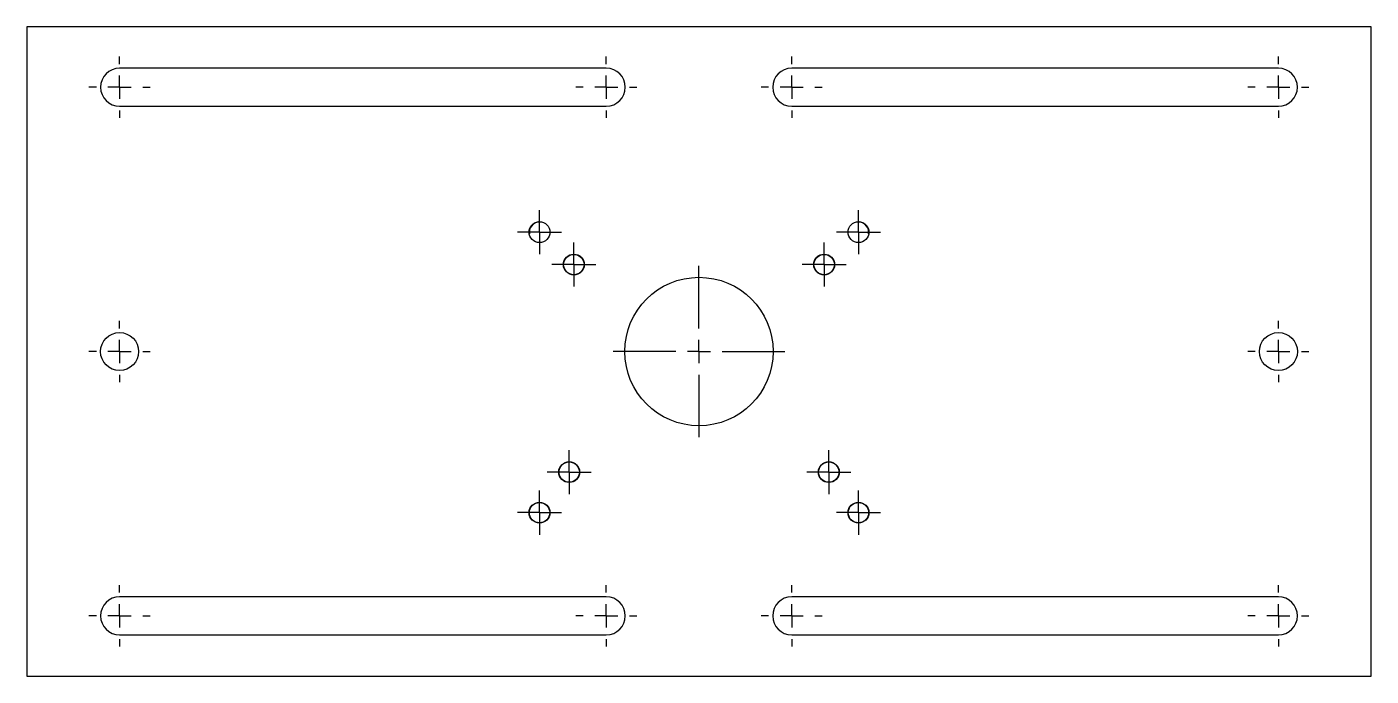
# Paper-space layout 'SW_Model_1' of a CAD drawing. Header units: millimetres. Extents: x 3 to 293, y 22 to 162.
import ezdxf

# ---------------------------------------------------------------- set-up
doc = ezdxf.new("R2010")
doc.units = ezdxf.units.MM
doc.layers.add('SLD-0', color=179, linetype='Continuous')

# ---------------------------------------------------------------- blocks, each defined once
blk = doc.blocks.new('SW_CENTERMARKSYMBOL_0')
at = {"layer": 'SLD-0', "color": 0}
for p, q in [((0, 5), (0, 18.5)), ((-5, 0), (-18.5, 0)), ((0, 0), (-2.5, 0)), ((0, 0), (0, 2.5)), ((0, 0), (0, -2.5)), ((0, 0), (2.5, 0)), ((5, 0), (18.5, 0)), ((0, -5), (0, -18.5))]:
    blk.add_line(p, q, dxfattribs=at)
blk = doc.blocks.new('SW_CENTERMARKSYMBOL_1')
at = {"layer": 'SLD-0', "color": 0}
for p, q in [((0, 2.5), (0, 4.75)), ((-2.5, 0), (-4.75, 0)), ((0, 0), (-2.5, 0)), ((0, 0), (0, 2.5)), ((0, 0), (0, -2.5)), ((0, 0), (2.5, 0)), ((2.5, 0), (4.75, 0)), ((0, -2.5), (0, -4.75))]:
    blk.add_line(p, q, dxfattribs=at)
blk = doc.blocks.new('SW_CENTERMARKSYMBOL_2')
at = {"layer": 'SLD-0', "color": 0}
for p, q in [((0, 2.5), (0, 4.75)), ((-2.5, 0), (-4.75, 0)), ((0, 0), (-2.5, 0)), ((0, 0), (0, 2.5)), ((0, 0), (0, -2.5)), ((0, 0), (2.5, 0)), ((2.5, 0), (4.75, 0)), ((0, -2.5), (0, -4.75))]:
    blk.add_line(p, q, dxfattribs=at)
blk = doc.blocks.new('SW_CENTERMARKSYMBOL_3')
at = {"layer": 'SLD-0', "color": 0}
for p, q in [((0, 2.5), (0, 4.75)), ((-2.5, 0), (-4.75, 0)), ((0, 0), (-2.5, 0)), ((0, 0), (0, 2.5)), ((0, 0), (0, -2.5)), ((0, 0), (2.5, 0)), ((2.5, 0), (4.75, 0)), ((0, -2.5), (0, -4.75))]:
    blk.add_line(p, q, dxfattribs=at)
blk = doc.blocks.new('SW_CENTERMARKSYMBOL_4')
at = {"layer": 'SLD-0', "color": 0}
for p, q in [((0, 2.5), (0, 4.75)), ((-2.5, 0), (-4.75, 0)), ((0, 0), (-2.5, 0)), ((0, 0), (0, 2.5)), ((0, 0), (0, -2.5)), ((0, 0), (2.5, 0)), ((2.5, 0), (4.75, 0)), ((0, -2.5), (0, -4.75))]:
    blk.add_line(p, q, dxfattribs=at)
blk = doc.blocks.new('SW_CENTERMARKSYMBOL_5')
at = {"layer": 'SLD-0', "color": 0}
for p, q in [((0, 5), (0, 6.6)), ((-5, 0), (-6.6, 0)), ((0, 0), (-2.5, 0)), ((0, 0), (0, 2.5)), ((0, 0), (0, -2.5)), ((0, 0), (2.5, 0)), ((5, 0), (6.6, 0)), ((0, -5), (0, -6.6))]:
    blk.add_line(p, q, dxfattribs=at)
blk = doc.blocks.new('SW_CENTERMARKSYMBOL_6')
at = {"layer": 'SLD-0', "color": 0}
for p, q in [((0, 5), (0, 6.6)), ((-5, 0), (-6.6, 0)), ((0, 0), (-2.5, 0)), ((0, 0), (0, 2.5)), ((0, 0), (0, -2.5)), ((0, 0), (2.5, 0)), ((5, 0), (6.6, 0)), ((0, -5), (0, -6.6))]:
    blk.add_line(p, q, dxfattribs=at)
blk = doc.blocks.new('SW_CENTERMARKSYMBOL_7')
at = {"layer": 'SLD-0', "color": 0}
for p, q in [((0, 5), (0, 6.6)), ((-5, 0), (-6.6, 0)), ((0, 0), (-2.5, 0)), ((0, 0), (0, 2.5)), ((0, 0), (0, -2.5)), ((0, 0), (2.5, 0)), ((5, 0), (6.6, 0)), ((0, -5), (0, -6.6))]:
    blk.add_line(p, q, dxfattribs=at)
blk = doc.blocks.new('SW_CENTERMARKSYMBOL_8')
at = {"layer": 'SLD-0', "color": 0}
for p, q in [((0, 5), (0, 6.6)), ((-5, 0), (-6.6, 0)), ((0, 0), (-2.5, 0)), ((0, 0), (0, 2.5)), ((0, 0), (0, -2.5)), ((0, 0), (2.5, 0)), ((5, 0), (6.6, 0)), ((0, -5), (0, -6.6))]:
    blk.add_line(p, q, dxfattribs=at)
blk = doc.blocks.new('SW_CENTERMARKSYMBOL_9')
at = {"layer": 'SLD-0', "color": 0}
for p, q in [((0, 5), (0, 6.6)), ((-5, 0), (-6.6, 0)), ((0, 0), (-2.5, 0)), ((0, 0), (0, 2.5)), ((0, 0), (0, -2.5)), ((0, 0), (2.5, 0)), ((5, 0), (6.6, 0)), ((0, -5), (0, -6.6))]:
    blk.add_line(p, q, dxfattribs=at)
blk = doc.blocks.new('SW_CENTERMARKSYMBOL_10')
at = {"layer": 'SLD-0', "color": 0}
for p, q in [((0, 2.5), (0, 4.75)), ((-2.5, 0), (-4.75, 0)), ((0, 0), (-2.5, 0)), ((0, 0), (0, 2.5)), ((0, 0), (0, -2.5)), ((0, 0), (2.5, 0)), ((2.5, 0), (4.75, 0)), ((0, -2.5), (0, -4.75))]:
    blk.add_line(p, q, dxfattribs=at)
blk = doc.blocks.new('SW_CENTERMARKSYMBOL_11')
at = {"layer": 'SLD-0', "color": 0}
for p, q in [((0, 2.5), (0, 4.75)), ((-2.5, 0), (-4.75, 0)), ((0, 0), (-2.5, 0)), ((0, 0), (0, 2.5)), ((0, 0), (0, -2.5)), ((0, 0), (2.5, 0)), ((2.5, 0), (4.75, 0)), ((0, -2.5), (0, -4.75))]:
    blk.add_line(p, q, dxfattribs=at)
blk = doc.blocks.new('SW_CENTERMARKSYMBOL_12')
at = {"layer": 'SLD-0', "color": 0}
for p, q in [((0, 2.5), (0, 4.75)), ((-2.5, 0), (-4.75, 0)), ((0, 0), (-2.5, 0)), ((0, 0), (0, 2.5)), ((0, 0), (0, -2.5)), ((0, 0), (2.5, 0)), ((2.5, 0), (4.75, 0)), ((0, -2.5), (0, -4.75))]:
    blk.add_line(p, q, dxfattribs=at)
blk = doc.blocks.new('SW_CENTERMARKSYMBOL_13')
at = {"layer": 'SLD-0', "color": 0}
for p, q in [((0, 2.5), (0, 4.75)), ((-2.5, 0), (-4.75, 0)), ((0, 0), (-2.5, 0)), ((0, 0), (0, 2.5)), ((0, 0), (0, -2.5)), ((0, 0), (2.5, 0)), ((2.5, 0), (4.75, 0)), ((0, -2.5), (0, -4.75))]:
    blk.add_line(p, q, dxfattribs=at)
blk = doc.blocks.new('SW_CENTERMARKSYMBOL_14')
at = {"layer": 'SLD-0', "color": 0}
for p, q in [((0, 5), (0, 6.6)), ((-5, 0), (-6.6, 0)), ((0, 0), (-2.5, 0)), ((0, 0), (0, 2.5)), ((0, 0), (0, -2.5)), ((0, 0), (2.5, 0)), ((5, 0), (6.6, 0)), ((0, -5), (0, -6.6))]:
    blk.add_line(p, q, dxfattribs=at)
blk = doc.blocks.new('SW_CENTERMARKSYMBOL_15')
at = {"layer": 'SLD-0', "color": 0}
for p, q in [((0, 5), (0, 6.6)), ((-5, 0), (-6.6, 0)), ((0, 0), (-2.5, 0)), ((0, 0), (0, 2.5)), ((0, 0), (0, -2.5)), ((0, 0), (2.5, 0)), ((5, 0), (6.6, 0)), ((0, -5), (0, -6.6))]:
    blk.add_line(p, q, dxfattribs=at)
blk = doc.blocks.new('SW_CENTERMARKSYMBOL_16')
at = {"layer": 'SLD-0', "color": 0}
for p, q in [((0, 5), (0, 6.6)), ((-5, 0), (-6.6, 0)), ((0, 0), (-2.5, 0)), ((0, 0), (0, 2.5)), ((0, 0), (0, -2.5)), ((0, 0), (2.5, 0)), ((5, 0), (6.6, 0)), ((0, -5), (0, -6.6))]:
    blk.add_line(p, q, dxfattribs=at)
blk = doc.blocks.new('SW_CENTERMARKSYMBOL_17')
at = {"layer": 'SLD-0', "color": 0}
for p, q in [((0, 5), (0, 6.6)), ((-5, 0), (-6.6, 0)), ((0, 0), (-2.5, 0)), ((0, 0), (0, 2.5)), ((0, 0), (0, -2.5)), ((0, 0), (2.5, 0)), ((5, 0), (6.6, 0)), ((0, -5), (0, -6.6))]:
    blk.add_line(p, q, dxfattribs=at)
blk = doc.blocks.new('SW_CENTERMARKSYMBOL_18')
at = {"layer": 'SLD-0', "color": 0}
for p, q in [((0, 5), (0, 6.6)), ((-5, 0), (-6.6, 0)), ((0, 0), (-2.5, 0)), ((0, 0), (0, 2.5)), ((0, 0), (0, -2.5)), ((0, 0), (2.5, 0)), ((5, 0), (6.6, 0)), ((0, -5), (0, -6.6))]:
    blk.add_line(p, q, dxfattribs=at)

psp = doc.layouts.new('SW_Model_1')

# ---------------------------------------------------------------- linework, layer by layer
at = {"layer": 'SLD-0', "color": 7, "linetype": 'Continuous', "lineweight": 25}
for p, q in [((3.1, 161.73), (3.1, 21.73)), ((293.1, 161.73), (3.1, 161.73)), ((293.1, 21.73), (293.1, 161.73)), ((128.1, 152.83), (23.1, 152.83)), ((273.1, 152.83), (168.1, 152.83)), ((23.1, 144.63), (128.1, 144.63)), ((168.1, 144.63), (273.1, 144.63)), ((128.1, 38.83), (23.1, 38.83)), ((273.1, 38.83), (168.1, 38.83)), ((23.1, 30.63), (128.1, 30.63)), ((168.1, 30.63), (273.1, 30.63)), ((3.1, 21.73), (293.1, 21.73))]:
    psp.add_line(p, q, dxfattribs=at)
for centre, radius in [((113.7, 117.48), 2.25), ((113.7, 117.48), 2.25), ((182.5, 117.48), 2.25), ((182.5, 117.48), 2.25), ((121.1, 110.48), 2.25), ((121.1, 110.48), 2.2), ((175.1, 110.48), 2.25), ((175.1, 110.48), 2.2), ((148.1, 91.73), 16), ((23.1, 91.73), 4.1), ((273.1, 91.73), 4.1), ((120.1, 65.73), 2.25), ((120.1, 65.73), 2.2), ((176.1, 65.73), 2.25), ((176.1, 65.73), 2.2), ((113.7, 56.98), 2.25), ((113.7, 56.98), 2.25), ((113.7, 56.98), 2.2), ((182.5, 56.98), 2.25), ((182.5, 56.98), 2.25), ((182.5, 56.98), 2.2)]:
    psp.add_circle(centre, radius, dxfattribs=at)
for centre, radius, start, end in [((23.1, 148.73), 4.1, 90, 270), ((128.1, 148.73), 4.1, 270, 90), ((168.1, 148.73), 4.1, 90, 270), ((273.1, 148.73), 4.1, 270, 90), ((113.7, 117.48), 2.2, 96.2014, 190.1655), ((182.5, 117.48), 2.2, 349.8345, 83.7986), ((23.1, 34.73), 4.1, 90, 270), ((128.1, 34.73), 4.1, 270, 90), ((168.1, 34.73), 4.1, 90, 270), ((273.1, 34.73), 4.1, 270, 90)]:
    psp.add_arc(centre, radius, start, end, dxfattribs=at)

# ---------------------------------------------------------------- block references
at = {"layer": 'SLD-0'}
for name, p in [('SW_CENTERMARKSYMBOL_6', (23.1, 148.73)), ('SW_CENTERMARKSYMBOL_5', (128.1, 148.73)), ('SW_CENTERMARKSYMBOL_7', (168.1, 148.73)), ('SW_CENTERMARKSYMBOL_8', (273.1, 148.73)), ('SW_CENTERMARKSYMBOL_4', (113.7, 117.48)), ('SW_CENTERMARKSYMBOL_2', (182.5, 117.48)), ('SW_CENTERMARKSYMBOL_3', (121.1, 110.48)), ('SW_CENTERMARKSYMBOL_1', (175.1, 110.48)), ('SW_CENTERMARKSYMBOL_0', (148.1, 91.73)), ('SW_CENTERMARKSYMBOL_18', (23.1, 91.73)), ('SW_CENTERMARKSYMBOL_9', (273.1, 91.73)), ('SW_CENTERMARKSYMBOL_11', (120.1, 65.73)), ('SW_CENTERMARKSYMBOL_12', (176.1, 65.73)), ('SW_CENTERMARKSYMBOL_10', (113.7, 56.98)), ('SW_CENTERMARKSYMBOL_13', (182.5, 56.98)), ('SW_CENTERMARKSYMBOL_17', (23.1, 34.73)), ('SW_CENTERMARKSYMBOL_16', (128.1, 34.73)), ('SW_CENTERMARKSYMBOL_14', (168.1, 34.73)), ('SW_CENTERMARKSYMBOL_15', (273.1, 34.73))]:
    psp.add_blockref(name, p, dxfattribs=at)

doc.saveas('drawing.dxf')
